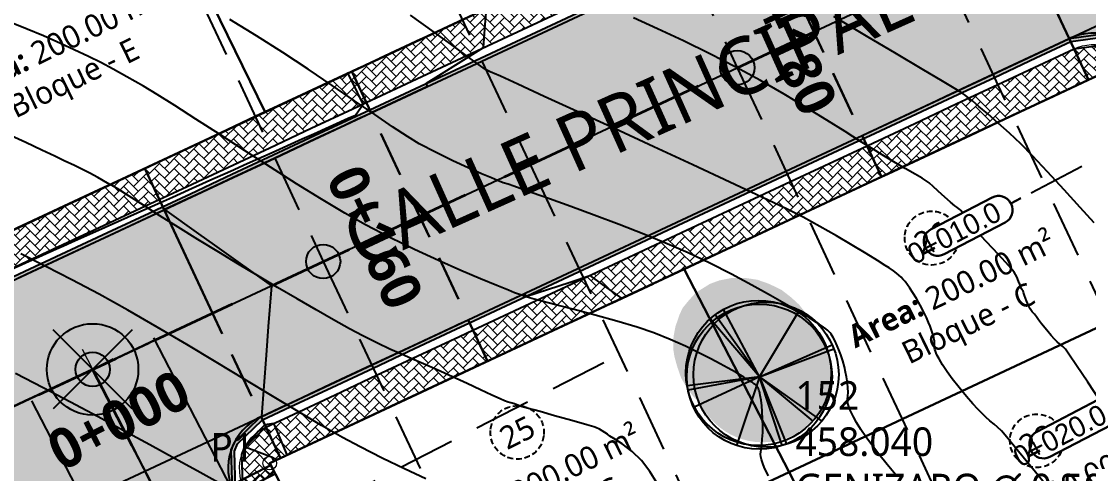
# Model space of a CAD drawing. Header units: millimetres. Extents: x 86 to 591881, y 99 to 1307229.
# Drawn here: x 590718.69 to 590765.37, y 1307112.78 to 1307132.58 of the extents above; entities that cross this region are included whole.
import ezdxf
from ezdxf.enums import TextEntityAlignment as Align

# ---------------------------------------------------------------- set-up
doc = ezdxf.new("R2010")
doc.units = ezdxf.units.MM
for name, pattern in [('CENTER2', [1.125, 0.75, -0.125, 0.125, -0.125]), ('DASHDOT', [1, 0.5, -0.25, 0, -0.25]), ('DASHED', [0.75, 0.5, -0.25]), ('DASHED2', [0.375, 0.25, -0.125]), ('HIDDEN', [0.375, 0.25, -0.125])]:
    doc.linetypes.add(name, pattern=pattern)
for name, color, linetype in [('0_BLOQUES CARRETERA', 7, 'Continuous'), ('_PUNTOS TOPOGRAFICOS', 1, 'Continuous'), ('Areas', 9, 'Continuous'), ('Berberis verde', 74, 'Continuous'), ('C-PROP-LINE', 230, 'Continuous'), ('C-PROP-TEXT', 92, 'Continuous'), ('C-ROAD', 7, 'Continuous'), ('C-ROAD-CORR-BNDY', 1, 'CENTER2'), ('C-ROAD-CORR-PATT', 150, 'Continuous'), ('C-ROAD-INTS', 5, 'Continuous'), ('C-ROAD-MARK', 212, 'Continuous'), ('C-ROAD-SAMP', 150, 'HIDDEN'), ('C-ROAD-SAMP-TEXT', 11, 'Continuous'), ('C-ROAD-STAN-MAJR', 11, 'Continuous'), ('C-TINN-BNDY', 110, 'Continuous'), ('C-TOPO-FEAT', 94, 'Continuous'), ('C-TOPO-MAJR', 9, 'Continuous'), ('C-TOPO-MINR', 8, 'Continuous'), ('C-TOPO-MINR-N', 11, 'Continuous')]:
    doc.layers.add(name, color=color, linetype=linetype)
for name, color, linetype, lineweight in [('_BLOQUES', 9, 'Continuous', 20), ('_BORDILLOS Y CUNETAS', 252, 'Continuous', 20), ('_TEXTO', 3, 'Continuous', 25), ('A-GENM', 252, 'Continuous', 9), ('COTAS', 40, 'Continuous', 5), ('CUADROS', 9, 'Continuous', 20)]:
    doc.layers.add(name, color=color, linetype=linetype, lineweight=lineweight)
doc.layers.add('Area', color=52, linetype='Continuous', plot=False)
doc.styles.add('ST - ETIQUETAS', font='', dxfattribs={"height": 2.5})
doc.styles.get("Standard").update_dxf_attribs({"font": 'simplex.shx'})
doc.styles.get('ST - ETIQUETAS').set_extended_font_data('Roboto Thin')

# ---------------------------------------------------------------- blocks, each defined once
blk = doc.blocks.new('Arbol 1')
at = {"layer": 'Areas'}
h = blk.add_hatch(color=69, dxfattribs=at)
h.set_gradient(color1=(68, 80, 48), color2=(130, 156, 68), tint=1, name='SPHERICAL')
edge = h.paths.add_edge_path()
edge.add_arc((11536.5, 2842.1), 100, 0, 360)
h = blk.add_hatch(color=253, dxfattribs=at)
h.set_gradient(color1=(177, 171, 160), color2=(222, 220, 217), rotation=165, centered=1, tint=1, name='CYLINDER')
h.paths.add_polyline_path([(11462.3, 2774.2), (11480.4, 2758.8), (11495.8, 2750.2), (11510.3, 2745.2), (11525.3, 2742.1), (11543.4, 2742.1), (11558, 2744.3), (11574.3, 2748.9), (11587.4, 2756.1), (11601.5, 2766.1), (11611.9, 2776), (11620.1, 2787.4), (11629.6, 2804.1), (11635.5, 2825.4), (11636.4, 2845.4), (11633.7, 2867.3), (11626.9, 2885.4), (11637.8, 2874.5), (11647.3, 2861.4), (11654.5, 2848.7), (11660, 2832.8), (11664.1, 2817.9), (11665.9, 2806.6), (11665.4, 2789.3), (11662.7, 2774.8), (11656.8, 2757.6), (11652.3, 2747.7), (11644.1, 2737.7), (11633.2, 2725.5), (11621.4, 2718.2), (11612.8, 2712.8), (11599.2, 2707.8), (11581.1, 2704.2), (11561.6, 2704.2), (11543.9, 2706.9), (11527.1, 2712.8), (11509.4, 2721.4), (11495.4, 2732.2), (11483.6, 2743.1), (11473.2, 2756.3), (11463.2, 2773)])
blk = doc.blocks.new('Arbol 21')
for p, q in [((0, 0), (-0.634, 1.359)), ((0, 0), (-0.276, 1.476)), ((0, 0), (-0.187, 1.495)), ((0, 0), (1.199, 1.014)), ((0, 0), (1.281, 0.914)), ((0, 0), (1.392, 0.742)), ((0, 0), (-1.423, 0.474)), ((-1.419, -0.472), (0, 0)), ((0, 0), (-1.397, -0.56)), ((0, 0), (-0.918, -1.103)), ((0, 0), (-0.918, -1.29)), ((0, 0), (1.375, -0.828)), ((0, 0), (0.659, -1.506)), ((0, 0), (0.578, -1.54))]:
    blk.add_line(p, q)
for centre in [(0, 0), (0.043, -0.138), (0.078, 0.018)]:
    blk.add_circle(centre, 1.5)
blk = doc.blocks.new('a1')
at = {"layer": 'Area', "xscale": 0.01089513700384753, "yscale": 0.01089513700384753, "zscale": 0.005447568501798505}
blk.add_blockref('Arbol 1', (-170.698, -9.368), dxfattribs=at)
at = {"layer": 'Berberis verde', "xscale": 0.7626595902693271, "yscale": 0.7626595902693271, "zscale": 0.005447568501798505, "rotation": 270}
blk.add_blockref('Arbol 21', (-44.955, 21.652), dxfattribs=at)
blk = doc.blocks.new('A$Ca183de04')
at = {"layer": 'A-GENM', "xscale": 0.9254573807813, "yscale": 0.9254573807813, "zscale": 0.9254573807813, "rotation": 180}
blk.add_blockref('a1', (-40.347, 21.097), dxfattribs=at)
blk = doc.blocks.new('*U181', base_point=(590747.204, 1307113.845, 458.04))
at = {"layer": '_PUNTOS TOPOGRAFICOS', "color": 0, "linetype": 'ByBlock', "lineweight": -2, "xscale": 2.999449914575026, "yscale": 2.999449914575026, "zscale": 2.999449914575026}
blk.add_blockref('A$Ca183de04', (590747.204, 1307113.845, 458.04), dxfattribs=at)
at = {"layer": '_PUNTOS TOPOGRAFICOS', "color": 1, "linetype": 'ByBlock', "insert": (590752.55, 1307115.559, 458.04), "char_height": 1.25, "attachment_point": 7, "style": 'ST - ETIQUETAS'}
blk.add_mtext('152', dxfattribs=at)
at = {"layer": '_PUNTOS TOPOGRAFICOS', "color": 3, "linetype": 'ByBlock', "insert": (590752.55, 1307114.166, 458.04), "char_height": 1.25, "attachment_point": 4, "style": 'ST - ETIQUETAS'}
blk.add_mtext('458.040', dxfattribs=at)
at = {"layer": '_PUNTOS TOPOGRAFICOS', "color": 251, "linetype": 'ByBlock', "insert": (590752.55, 1307112.774, 458.04), "char_height": 1.25, "attachment_point": 1, "style": 'ST - ETIQUETAS'}
blk.add_mtext('{\\fRoboto Black|b0|i0|c0|p2;GENIZARO ∅ 0.50}', dxfattribs=at)
blk = doc.blocks.new('MARCA ESTACION')
h = blk.add_hatch(color=7)
h.dxf.hatch_style = 1
h.paths.add_polyline_path([(-3, 0), (0, 0), (0, 3, 0.414214)])
h.paths.add_polyline_path([(3, 0), (0, 0), (0, -3, 0.414214)])
at = {"true_color": 0xffffff}
h = blk.add_hatch(color=7, dxfattribs=at)
h.dxf.hatch_style = 1
h.paths.add_polyline_path([(0, 3), (0, 0), (3, 0, 0.414214)])
h.paths.add_polyline_path([(0, 0), (-3, 0, 0.414214), (0, -3)])
at = {"color": 7, "lineweight": 20}
for points in [[(0, 4), (0, -4)], [(-4, 0), (4, 0)]]:
    blk.add_lwpolyline(points, dxfattribs=at)
at = {"color": 7}
blk.add_circle((0, 0), 3, dxfattribs=at)
blk = doc.blocks.new('POINT INTERS')
at = {"layer": '0_BLOQUES CARRETERA', "linetype": 'DASHDOT', "lineweight": 5}
h = blk.add_hatch(color=244, dxfattribs=at)
h.dxf.hatch_style = 1
h.set_gradient(color1=(153, 27, 30), color2=(248, 153, 30), name='INVSPHERICAL')
h.paths.add_polyline_path([(0.6, 0, 1), (-0.6, 0, 1)])
blk.add_circle((0, 0), 0.574, dxfattribs=at)
blk = doc.blocks.new('Marker Pnt')
at = {"flags": 128}
for points in [[(0.862, -0.862), (-0.862, 0.862)], [(0.862, 0.862), (-0.862, -0.862)]]:
    blk.add_lwpolyline(points, dxfattribs=at)
blk.add_circle((0, 0), 1)

msp = doc.modelspace()

# ---------------------------------------------------------------- hatches: boundary and pattern name
at = {"layer": 'C-ROAD-CORR-PATT', "linetype": 'Continuous', "lineweight": 5, "true_color": 0x898989}
for points in [[(590751.229, 1307136.639), (590751.51, 1307136.771), (590753.321, 1307137.619), (590755.133, 1307138.467), (590756.944, 1307139.315), (590758.755, 1307140.164), (590760.285, 1307140.88), (590762.405, 1307136.352), (590760.876, 1307135.636), (590759.064, 1307134.787), (590757.253, 1307133.939), (590755.442, 1307133.091), (590753.631, 1307132.243), (590753.349, 1307132.111), (590751.229, 1307136.639)], [(590762.405, 1307136.352), (590767.09, 1307138.546), (590767.102, 1307138.551), (590767.11, 1307138.535), (590768.027, 1307136.776), (590768.196, 1307136.452), (590770.278, 1307132.457), (590770.281, 1307132.451), (590770.284, 1307132.445), (590770.463, 1307132.102), (590767.803, 1307130.715), (590767.716, 1307130.868), (590767.715, 1307130.871), (590767.713, 1307130.873), (590766.472, 1307131.898), (590766.387, 1307131.928), (590766.005, 1307132.025), (590766.002, 1307132.025), (590765.999, 1307132.026), (590764.526, 1307131.824), (590762.405, 1307136.352)], [(590733.994, 1307128.568), (590747.888, 1307135.074), (590751.229, 1307136.639), (590753.349, 1307132.111), (590750.008, 1307130.546), (590736.115, 1307124.04), (590733.994, 1307128.568)], [(590724.938, 1307124.327), (590726.153, 1307124.896), (590727.964, 1307125.744), (590729.775, 1307126.592), (590731.587, 1307127.441), (590733.398, 1307128.289), (590733.994, 1307128.568), (590736.115, 1307124.04), (590735.518, 1307123.761), (590733.707, 1307122.913), (590731.896, 1307122.064), (590730.085, 1307121.216), (590728.273, 1307120.368), (590727.058, 1307119.799), (590724.938, 1307124.327)], [(590714.969, 1307119.658), (590715.286, 1307119.807), (590717.097, 1307120.655), (590718.908, 1307121.503), (590720.719, 1307122.351), (590722.531, 1307123.2), (590724.342, 1307124.048), (590724.938, 1307124.327), (590727.058, 1307119.799), (590726.462, 1307119.52), (590724.651, 1307118.672), (590722.84, 1307117.823), (590721.029, 1307116.975), (590719.217, 1307116.127), (590717.406, 1307115.279), (590717.089, 1307115.13), (590714.969, 1307119.658)], [(590725.352, 1307110.483), (590725.135, 1307110.904), (590725.132, 1307110.91), (590725.129, 1307110.916), (590722.754, 1307115.515), (590722.736, 1307115.551), (590722.729, 1307115.563), (590722.723, 1307115.575), (590721.82, 1307117.324), (590721.811, 1307117.342), (590721.824, 1307117.348), (590726.994, 1307119.769), (590727.058, 1307119.799), (590729.179, 1307115.271), (590729.158, 1307115.261), (590728.017, 1307114.153), (590728.016, 1307114.15), (590728.015, 1307114.148), (590727.873, 1307113.815), (590727.872, 1307113.812), (590727.872, 1307113.81), (590727.869, 1307113.801), (590727.925, 1307112.06), (590727.926, 1307112.057), (590727.928, 1307112.055), (590728.018, 1307111.86), (590725.352, 1307110.483)], [(590717.089, 1307115.13), (590717.097, 1307115.134), (590721.799, 1307117.336), (590721.811, 1307117.342), (590721.819, 1307117.325), (590722.729, 1307115.563), (590722.889, 1307115.254), (590725.088, 1307110.995), (590725.091, 1307110.989), (590725.094, 1307110.983), (590725.157, 1307110.862), (590725.235, 1307110.711), (590725.352, 1307110.483), (590722.686, 1307109.107), (590722.569, 1307109.334), (590722.491, 1307109.485), (590722.462, 1307109.54), (590722.461, 1307109.543), (590722.459, 1307109.545), (590721.155, 1307110.676), (590721.076, 1307110.705), (590720.695, 1307110.802), (590720.692, 1307110.802), (590720.689, 1307110.803), (590719.212, 1307110.604), (590719.21, 1307110.602), (590717.089, 1307115.13)]]:
    msp.add_hatch(color=252, dxfattribs=at).paths.add_polyline_path(points, flags=0)
at = {"layer": 'C-ROAD-CORR-PATT', "linetype": 'Continuous', "lineweight": 5}
h = msp.add_hatch(dxfattribs=at)
h.set_pattern_fill('AR-HBONE', color=30, scale=0.003, style=0)
h.set_pattern_definition([(45, (590733.1458, 1307130.37923), (0, 0.4310523), [0.9144, -0.3048]), (135, (590733.36133, 1307130.59475), (4e-17, 0.4310523), [0.9144, -0.3048])])
h.paths.add_polyline_path([(590733.146, 1307130.379), (590747.04, 1307136.886), (590750.381, 1307138.45), (590751.017, 1307137.092), (590747.676, 1307135.527), (590733.782, 1307129.021), (590733.146, 1307130.379)], flags=0)
for color, points in [(3, [(590733.93, 1307128.704), (590747.824, 1307135.21), (590751.165, 1307136.775), (590751.229, 1307136.639), (590747.888, 1307135.074), (590733.994, 1307128.568), (590733.93, 1307128.704)]), (251, [(590753.349, 1307132.111), (590753.631, 1307132.243), (590755.442, 1307133.091), (590757.253, 1307133.939), (590759.064, 1307134.787), (590760.876, 1307135.636), (590762.405, 1307136.352), (590764.526, 1307131.824), (590762.996, 1307131.108), (590761.185, 1307130.259), (590759.374, 1307129.411), (590757.562, 1307128.563), (590755.751, 1307127.715), (590755.47, 1307127.583), (590753.349, 1307132.111)]), (251, [(590736.115, 1307124.04), (590750.008, 1307130.546), (590753.349, 1307132.111), (590755.47, 1307127.583), (590752.129, 1307126.018), (590738.235, 1307119.512), (590736.115, 1307124.04)]), (3, [(590755.47, 1307127.583), (590755.751, 1307127.715), (590757.562, 1307128.563), (590759.374, 1307129.411), (590761.185, 1307130.259), (590762.996, 1307131.108), (590764.526, 1307131.824), (590764.589, 1307131.688), (590763.06, 1307130.972), (590761.249, 1307130.123), (590759.437, 1307129.275), (590757.626, 1307128.427), (590755.815, 1307127.579), (590755.533, 1307127.447), (590755.47, 1307127.583)]), (3, [(590764.526, 1307131.824), (590765.999, 1307132.026), (590766.002, 1307132.025), (590766.005, 1307132.025), (590766.387, 1307131.928), (590766.472, 1307131.898), (590767.713, 1307130.873), (590767.715, 1307130.871), (590767.716, 1307130.868), (590767.803, 1307130.715), (590767.67, 1307130.646), (590767.589, 1307130.79), (590767.587, 1307130.792), (590767.586, 1307130.794), (590766.418, 1307131.758), (590766.339, 1307131.786), (590765.98, 1307131.877), (590765.977, 1307131.877), (590765.974, 1307131.878), (590764.589, 1307131.688), (590764.526, 1307131.824)]), (3, [(590724.874, 1307124.463), (590726.089, 1307125.032), (590727.901, 1307125.88), (590729.712, 1307126.728), (590731.523, 1307127.576), (590733.334, 1307128.425), (590733.93, 1307128.704), (590733.994, 1307128.568), (590733.398, 1307128.289), (590731.587, 1307127.441), (590729.775, 1307126.592), (590727.964, 1307125.744), (590726.153, 1307124.896), (590724.938, 1307124.327), (590724.874, 1307124.463)]), (3, [(590738.235, 1307119.512), (590752.129, 1307126.018), (590755.47, 1307127.583), (590755.533, 1307127.447), (590752.192, 1307125.882), (590738.299, 1307119.376), (590738.235, 1307119.512)]), (3, [(590714.905, 1307119.794), (590715.222, 1307119.943), (590717.033, 1307120.791), (590718.844, 1307121.639), (590720.656, 1307122.487), (590722.467, 1307123.335), (590724.278, 1307124.184), (590724.874, 1307124.463), (590724.938, 1307124.327), (590724.342, 1307124.048), (590722.531, 1307123.2), (590720.719, 1307122.351), (590718.908, 1307121.503), (590717.097, 1307120.655), (590715.286, 1307119.807), (590714.969, 1307119.658), (590714.905, 1307119.794)]), (251, [(590727.058, 1307119.799), (590728.273, 1307120.368), (590730.085, 1307121.216), (590731.896, 1307122.064), (590733.707, 1307122.913), (590735.518, 1307123.761), (590736.115, 1307124.04), (590738.235, 1307119.512), (590737.639, 1307119.233), (590735.828, 1307118.384), (590734.016, 1307117.536), (590732.205, 1307116.688), (590730.394, 1307115.84), (590729.179, 1307115.271), (590727.058, 1307119.799)]), (3, [(590729.179, 1307115.271), (590730.394, 1307115.84), (590732.205, 1307116.688), (590734.016, 1307117.536), (590735.828, 1307118.384), (590737.639, 1307119.233), (590738.235, 1307119.512), (590738.299, 1307119.376), (590737.703, 1307119.097), (590735.891, 1307118.249), (590734.08, 1307117.4), (590732.269, 1307116.552), (590730.458, 1307115.704), (590729.242, 1307115.135), (590729.179, 1307115.271)]), (3, [(590728.018, 1307111.86), (590727.928, 1307112.055), (590727.926, 1307112.057), (590727.925, 1307112.06), (590727.869, 1307113.801), (590727.872, 1307113.81), (590727.872, 1307113.812), (590727.873, 1307113.815), (590728.015, 1307114.148), (590728.016, 1307114.15), (590728.017, 1307114.153), (590729.158, 1307115.261), (590729.179, 1307115.271), (590729.242, 1307115.135), (590729.222, 1307115.125), (590728.151, 1307114.084), (590728.149, 1307114.082), (590728.148, 1307114.079), (590728.015, 1307113.767), (590728.014, 1307113.764), (590728.014, 1307113.761), (590728.011, 1307113.754), (590728.064, 1307112.117), (590728.065, 1307112.114), (590728.066, 1307112.112), (590728.151, 1307111.929), (590728.018, 1307111.86)])]:
    msp.add_hatch(color=color, dxfattribs=at).paths.add_polyline_path(points, flags=0)
h = msp.add_hatch(dxfattribs=at)
h.set_pattern_fill('AR-HBONE', color=30, scale=0.003, style=0)
h.set_pattern_definition([(45, (590755.68177, 1307127.1301), (0, 0.431052), [0.9144, -0.3048]), (135, (590755.8973, 1307127.34562), (4e-17, 0.431052), [0.9144, -0.3048])])
h.paths.add_polyline_path([(590755.682, 1307127.13), (590755.963, 1307127.262), (590757.774, 1307128.11), (590759.586, 1307128.958), (590761.397, 1307129.807), (590763.208, 1307130.655), (590764.738, 1307131.371), (590765.374, 1307130.013), (590763.844, 1307129.296), (590762.033, 1307128.448), (590760.222, 1307127.6), (590758.411, 1307126.752), (590756.599, 1307125.904), (590756.318, 1307125.772), (590755.682, 1307127.13)], flags=0)
h = msp.add_hatch(dxfattribs=at)
h.set_pattern_fill('AR-HBONE', color=30, scale=0.003, style=0)
h.set_pattern_definition([(45, (590764.73792, 1307131.3711), (0, 0.431052), [0.9144, -0.3048]), (135, (590764.95344, 1307131.58664), (4e-17, 0.431052), [0.9144, -0.3048])])
h.paths.add_polyline_path([(590764.738, 1307131.371), (590765.916, 1307131.532), (590765.919, 1307131.532), (590765.921, 1307131.532), (590766.227, 1307131.454), (590766.294, 1307131.43), (590767.288, 1307130.611), (590767.289, 1307130.609), (590767.29, 1307130.607), (590767.36, 1307130.484), (590766.03, 1307129.791), (590766.013, 1307129.822), (590766.013, 1307129.823), (590766.013, 1307129.823), (590765.823, 1307130.186), (590765.808, 1307130.216), (590765.688, 1307130.16), (590765.687, 1307130.159), (590765.686, 1307130.159), (590765.374, 1307130.013), (590764.738, 1307131.371)], flags=0)
h = msp.add_hatch(dxfattribs=at)
h.set_pattern_fill('AR-HBONE', color=30, scale=0.003, style=0)
h.set_pattern_definition([(45, (590724.08965, 1307126.1382), (0, 0.431052), [0.9144, -0.3048]), (135, (590724.30518, 1307126.35374), (4e-17, 0.431052), [0.9144, -0.3048])])
h.paths.add_polyline_path([(590724.09, 1307126.138), (590725.305, 1307126.707), (590727.116, 1307127.555), (590728.927, 1307128.404), (590730.738, 1307129.252), (590732.55, 1307130.1), (590733.146, 1307130.379), (590733.782, 1307129.021), (590733.186, 1307128.742), (590731.375, 1307127.893), (590729.563, 1307127.045), (590727.752, 1307126.197), (590725.941, 1307125.349), (590724.726, 1307124.78), (590724.09, 1307126.138)], flags=0)
h = msp.add_hatch(dxfattribs=at)
h.set_pattern_fill('AR-HBONE', color=30, scale=0.003, style=0)
h.set_pattern_definition([(45, (590738.44707, 1307119.05905), (0, 0.4310523), [0.9144, -0.3048]), (135, (590738.6626, 1307119.27457), (4e-17, 0.4310523), [0.9144, -0.3048])])
h.paths.add_polyline_path([(590738.447, 1307119.059), (590752.341, 1307125.566), (590755.682, 1307127.13), (590756.318, 1307125.772), (590752.977, 1307124.207), (590739.083, 1307117.701), (590738.447, 1307119.059)], flags=0)
h = msp.add_hatch(dxfattribs=at)
h.set_pattern_fill('AR-HBONE', color=30, scale=0.003, style=0)
h.set_pattern_definition([(45, (590714.12044, 1307121.4696), (0, 0.431052), [0.9144, -0.3048]), (135, (590714.33597, 1307121.68513), (4e-17, 0.431052), [0.9144, -0.3048])])
h.paths.add_polyline_path([(590714.12, 1307121.47), (590714.437, 1307121.618), (590716.249, 1307122.466), (590718.06, 1307123.314), (590719.871, 1307124.163), (590721.682, 1307125.011), (590723.494, 1307125.859), (590724.09, 1307126.138), (590724.726, 1307124.78), (590724.13, 1307124.501), (590722.318, 1307123.652), (590720.507, 1307122.804), (590718.696, 1307121.956), (590716.885, 1307121.108), (590715.074, 1307120.26), (590714.757, 1307120.111), (590714.12, 1307121.47)], flags=0)
h = msp.add_hatch(dxfattribs=at)
h.set_pattern_fill('AR-HBONE', color=30, scale=0.003, style=0)
h.set_pattern_definition([(45, (590729.39092, 1307114.81803), (0, 0.431052), [0.9144, -0.3048]), (135, (590729.60645, 1307115.03356), (4e-17, 0.431052), [0.9144, -0.3048])])
h.paths.add_polyline_path([(590729.391, 1307114.818), (590730.606, 1307115.387), (590732.417, 1307116.235), (590734.229, 1307117.083), (590736.04, 1307117.932), (590737.851, 1307118.78), (590738.447, 1307119.059), (590739.083, 1307117.701), (590738.487, 1307117.421), (590736.676, 1307116.573), (590734.865, 1307115.725), (590733.053, 1307114.877), (590731.242, 1307114.029), (590730.027, 1307113.46), (590729.391, 1307114.818)], flags=0)
h = msp.add_hatch(dxfattribs=at)
h.set_pattern_fill('AR-HBONE', color=30, scale=0.003, style=0)
h.set_pattern_definition([(45, (590728.46203, 1307112.08923), (0, 0.431052), [0.9144, -0.3048]), (135, (590728.67755, 1307112.30476), (4e-17, 0.431052), [0.9144, -0.3048])])
h.paths.add_polyline_path([(590728.462, 1307112.089), (590728.39, 1307112.245), (590728.389, 1307112.247), (590728.388, 1307112.25), (590728.343, 1307113.642), (590728.345, 1307113.649), (590728.346, 1307113.651), (590728.347, 1307113.654), (590728.459, 1307113.919), (590728.461, 1307113.922), (590728.462, 1307113.924), (590729.374, 1307114.81), (590729.391, 1307114.818), (590730.027, 1307113.46), (590730.023, 1307113.458), (590729.678, 1307113.296), (590729.677, 1307113.296), (590729.676, 1307113.295), (590729.556, 1307113.24), (590729.556, 1307113.239), (590729.555, 1307113.239), (590729.552, 1307113.237), (590729.775, 1307112.817), (590729.775, 1307112.816), (590729.775, 1307112.816), (590729.795, 1307112.777), (590728.462, 1307112.089)], flags=0)
h = msp.add_hatch(dxfattribs=at)
h.set_pattern_fill('AR-HBONE', color=30, scale=0.003, style=0)
h.set_pattern_definition([(45, (590729.59967, 1307113.15542), (0, 0.43105), [0.9144, -0.3048]), (135, (590729.8152, 1307113.37095), (4e-17, 0.43105), [0.9144, -0.3048])])
h.paths.add_polyline_path([(590729.6, 1307113.155), (590729.795, 1307112.777), (590728.462, 1307112.089), (590728.267, 1307112.467), (590729.6, 1307113.155)], flags=0)

# ---------------------------------------------------------------- linework, layer by layer
at = {"layer": '_BLOQUES', "flags": 128}
for points in [[(590772.39, 1307174.888), (590787.624, 1307155.892), (590705.188, 1307117.286), (590690.726, 1307144.59)], [(590729.556, 1307113.239), (590765.808, 1307130.216), (590792.869, 1307078.297), (590782.862, 1307071.827), (590771.491, 1307065.034), (590758.655, 1307056.883), (590729.556, 1307113.239)]]:
    msp.add_lwpolyline(points, dxfattribs=at)
at = {"layer": '_BORDILLOS Y CUNETAS'}
msp.add_line((590787.897, 1307153.811), (590706.332, 1307115.614), dxfattribs=at)
msp.add_lwpolyline([(590788.397, 1307157.326), (590773.786, 1307175.545, 0.323125), (590771.53, 1307176.169), (590690.74, 1307146.195, 0.453609), (590689.669, 1307143.382), (590696.102, 1307131.26), (590703.495, 1307116.959, 0.402795), (590706.12, 1307116.066), (590787.685, 1307154.264, 0.485756)], format="xyb", close=True, dxfattribs=at)
for points in [[(590756.959, 1307055.807), (590728.018, 1307111.86, -0.425582), (590729.179, 1307115.271), (590764.526, 1307131.824, -0.401819), (590767.803, 1307130.715), (590794.555, 1307079.388)], [(590757.383, 1307056.076), (590728.462, 1307112.089, -0.425582), (590729.391, 1307114.818), (590764.738, 1307131.371, -0.401819), (590767.36, 1307130.484), (590794.134, 1307079.115)]]:
    msp.add_lwpolyline(points, format="xyb", dxfattribs=at)
at = {"layer": 'C-PROP-LINE', "color": 4, "linetype": 'Continuous', "lineweight": 25}
for points in [[(590690.726, 1307144.59, 0), (590772.39, 1307174.888, 0), (590787.624, 1307155.892, 0), (590705.188, 1307117.286, 0), (590690.726, 1307144.59, 0)], [(590736.43, 1307146.957, 0), (590723.1, 1307141.415, 0), (590729.356, 1307128.604, 0), (590742.293, 1307134.663, 0), (590736.43, 1307146.957, 0)], [(590723.1, 1307141.415, 0), (590710.291, 1307136.09, 0), (590717.013, 1307122.824, 0), (590729.356, 1307128.604, 0), (590723.1, 1307141.415, 0)], [(590729.556, 1307113.239, 0), (590765.808, 1307130.216, 0), (590792.869, 1307078.297, 0), (590782.862, 1307071.827, 0), (590771.491, 1307065.034, 0), (590758.655, 1307056.883, 0), (590729.556, 1307113.239, 0)], [(590770.422, 1307121.364, 0), (590765.808, 1307130.216, 0), (590747.682, 1307121.728, 0), (590752.269, 1307112.842, 0), (590770.422, 1307121.364, 0)], [(590747.682, 1307121.728, 0), (590729.556, 1307113.239, 0), (590734.144, 1307104.354, 0), (590752.269, 1307112.842, 0), (590747.682, 1307121.728, 0)], [(590775.017, 1307112.547, 0), (590770.422, 1307121.364, 0), (590752.269, 1307112.842, 0), (590756.857, 1307103.955, 0), (590775.017, 1307112.547, 0)], [(590752.269, 1307112.842, 0), (590734.144, 1307104.354, 0), (590738.732, 1307095.468, 0), (590756.857, 1307103.955, 0), (590752.269, 1307112.842, 0)]]:
    msp.add_polyline3d(points, dxfattribs=at)
at = {"layer": 'C-PROP-TEXT', "color": 12, "linetype": 'DASHED2', "lineweight": 25, "extrusion": (0, 0, -1)}
for centre, radius, start, end in [((-590758.508, 1307123.087), 1.18, 6.5668, 186.5668), ((-590758.508, 1307123.087), 1.18, 186.5668, 6.5668), ((-590740.382, 1307114.584), 1.171, 6.933, 186.933), ((-590763.103, 1307114.217), 1.171, 6.9092, 186.9092), ((-590740.382, 1307114.584), 1.171, 186.933, 6.933), ((-590763.103, 1307114.217), 1.171, 186.9092, 6.9092)]:
    msp.add_arc(centre, radius, start, end, dxfattribs=at)
at = {"layer": 'C-ROAD', "color": 2, "linetype": 'HIDDEN', "lineweight": 35, "ltscale": 15, "flags": 128}
for points in [[(590586.998, 1307054.208), (590821.743, 1307164.14)], [(590721.811, 1307117.342), (590754.423, 1307054.181)]]:
    msp.add_lwpolyline(points, dxfattribs=at)
at = {"layer": 'C-ROAD', "color": 7, "linetype": 'Continuous', "lineweight": -3, "flags": 128}
for points in [[(590755.442, 1307127.57), (590783.581, 1307140.747)], [(590755.47, 1307127.583), (590764.526, 1307131.824)], [(590705.884, 1307115.404), (590734.022, 1307128.581)], [(590710.125, 1307106.348), (590738.263, 1307119.525)], [(590729.179, 1307115.271), (590738.235, 1307119.512)], [(590724.477, 1307118.718), (590732.614, 1307102.959)], [(590724.477, 1307118.718), (590732.614, 1307102.959)], [(590719.145, 1307115.965), (590727.282, 1307100.206)], [(590719.145, 1307115.965), (590727.282, 1307100.206)]]:
    msp.add_lwpolyline(points, dxfattribs=at)
for points in [[(590767.803, 1307130.715, 0.401819), (590764.526, 1307131.824)], [(590729.179, 1307115.271, 0.425581), (590728.018, 1307111.86)]]:
    msp.add_lwpolyline(points, format="xyb", dxfattribs=at)
at = {"layer": 'C-ROAD-CORR-BNDY', "color": 166, "linetype": 'DASHED', "lineweight": 30, "ltscale": 4}
for points in [[(590756.318, 1307125.772), (590756.599, 1307125.904), (590758.411, 1307126.752), (590760.222, 1307127.6), (590762.033, 1307128.448), (590763.844, 1307129.296), (590765.374, 1307130.013), (590759.437, 1307142.691), (590757.907, 1307141.975), (590756.096, 1307141.127), (590754.284, 1307140.279), (590752.473, 1307139.43), (590750.662, 1307138.582), (590750.381, 1307138.45)], [(590739.083, 1307117.701), (590752.977, 1307124.207), (590756.318, 1307125.772), (590750.381, 1307138.45), (590747.04, 1307136.886), (590733.146, 1307130.379)], [(590765.374, 1307130.013), (590765.686, 1307130.159), (590765.687, 1307130.159), (590765.688, 1307130.16), (590765.808, 1307130.216), (590765.823, 1307130.186), (590766.013, 1307129.823), (590766.013, 1307129.823), (590766.013, 1307129.822), (590766.03, 1307129.791), (590770.463, 1307132.102), (590770.284, 1307132.445), (590770.281, 1307132.451), (590770.278, 1307132.457), (590768.196, 1307136.452), (590768.027, 1307136.776), (590767.11, 1307138.535), (590767.102, 1307138.551), (590767.09, 1307138.546), (590762.405, 1307136.352)], [(590730.027, 1307113.46), (590731.242, 1307114.029), (590733.053, 1307114.877), (590734.865, 1307115.725), (590736.676, 1307116.573), (590738.487, 1307117.421), (590739.083, 1307117.701), (590733.146, 1307130.379), (590732.55, 1307130.1), (590730.738, 1307129.252), (590728.927, 1307128.404), (590727.116, 1307127.555), (590725.305, 1307126.707), (590724.09, 1307126.138)], [(590717.089, 1307115.13), (590717.406, 1307115.279), (590719.217, 1307116.127), (590721.029, 1307116.975), (590722.84, 1307117.823), (590724.651, 1307118.672), (590726.462, 1307119.52), (590727.058, 1307119.799), (590724.09, 1307126.138), (590723.494, 1307125.859), (590721.682, 1307125.011), (590719.871, 1307124.163), (590718.06, 1307123.314), (590716.249, 1307122.466), (590714.437, 1307121.618), (590714.12, 1307121.47)], [(590725.157, 1307110.862), (590725.352, 1307110.483), (590729.795, 1307112.777), (590729.6, 1307113.155)]]:
    msp.add_lwpolyline(points, close=True, dxfattribs=at)
for points in [[(590725.352, 1307110.483), (590729.795, 1307112.777), (590729.775, 1307112.816), (590729.775, 1307112.816), (590729.775, 1307112.817), (590729.552, 1307113.237), (590729.555, 1307113.239), (590729.556, 1307113.239), (590729.556, 1307113.24), (590729.676, 1307113.295), (590729.677, 1307113.296), (590729.678, 1307113.296), (590730.023, 1307113.458), (590730.027, 1307113.46), (590727.058, 1307119.799), (590726.994, 1307119.769), (590721.824, 1307117.348), (590721.811, 1307117.342), (590721.82, 1307117.324), (590722.723, 1307115.575), (590722.729, 1307115.563), (590722.736, 1307115.551), (590722.754, 1307115.515), (590725.129, 1307110.916)], [(590725.088, 1307110.995), (590722.889, 1307115.254), (590722.729, 1307115.563), (590721.819, 1307117.325), (590721.811, 1307117.342), (590721.799, 1307117.336), (590717.097, 1307115.134)]]:
    msp.add_lwpolyline(points, dxfattribs=at)
at = {"layer": 'C-ROAD-SAMP', "color": 1, "linetype": 'DASHED2', "lineweight": 25, "ltscale": 10}
for points in [[(590750.582, 1307152.9), (590759.064, 1307134.787), (590767.546, 1307116.675)], [(590741.526, 1307148.659), (590750.008, 1307130.546), (590758.49, 1307112.434)], [(590732.47, 1307144.418), (590740.952, 1307126.305), (590749.434, 1307108.193)], [(590723.414, 1307140.177), (590731.896, 1307122.064), (590740.378, 1307103.952)], [(590780.592, 1307134.306), (590771.724, 1307129.684), (590762.856, 1307125.062)], [(590744.17, 1307117.632), (590726.399, 1307108.456), (590708.628, 1307099.28)]]:
    msp.add_lwpolyline(points, dxfattribs=at)
at = {"layer": 'C-TINN-BNDY', "color": 110, "linetype": 'Continuous', "lineweight": -3}
for points in [[(590718.06, 1307123.314, 458.167), (590719.871, 1307124.163, 458.096), (590721.682, 1307125.011, 458.025), (590723.494, 1307125.859, 457.954), (590724.09, 1307126.138, 457.931), (590725.305, 1307126.707, 457.883), (590727.116, 1307127.555, 457.812), (590728.927, 1307128.404, 457.741), (590730.738, 1307129.252, 457.671), (590732.55, 1307130.1, 457.6), (590733.146, 1307130.379, 458.43), (590747.04, 1307136.886, 457.886)], [(590765.374, 1307130.013, 456.489), (590763.844, 1307129.296, 457.289), (590763.844, 1307129.296, 457.289), (590762.033, 1307128.448, 457.348), (590760.222, 1307127.6, 457.411), (590758.411, 1307126.752, 457.476), (590756.599, 1307125.904, 457.545), (590756.318, 1307125.772, 457.555), (590752.977, 1307124.207, 457.686), (590752.974, 1307124.206, 457.686), (590739.083, 1307117.701, 458.23), (590738.487, 1307117.421, 458.253), (590736.676, 1307116.573, 458.324), (590734.865, 1307115.725, 458.395), (590733.053, 1307114.877, 458.466), (590731.242, 1307114.029, 458.537), (590731.242, 1307114.028, 458.536), (590730.027, 1307113.46, 457.831), (590730.023, 1307113.458, 457.833), (590729.678, 1307113.296, 458.033), (590729.677, 1307113.296, 458.033), (590729.676, 1307113.295, 458.034), (590729.556, 1307113.24, 458.065), (590729.556, 1307113.239, 458.065), (590729.555, 1307113.239, 458.066), (590729.552, 1307113.237, 458.066), (590729.596, 1307113.154, 458.952), (590729.599, 1307113.155, 458.953), (590729.6, 1307113.155, 459.153), (590729.775, 1307112.817, 458.158), (590729.775, 1307112.816, 458.158), (590729.775, 1307112.816, 458.158), (590729.785, 1307112.797, 458.658), (590729.795, 1307112.777, 458.166), (590729.924, 1307112.527, 458.311)]]:
    msp.add_polyline3d(points, dxfattribs=at)
at = {"layer": 'C-TOPO-FEAT', "color": 94, "linetype": 'Continuous', "lineweight": -3, "flags": 128}
for points in [[(590733.146, 1307130.379), (590747.04, 1307136.886), (590750.381, 1307138.45)], [(590733.782, 1307129.021), (590747.676, 1307135.527), (590751.017, 1307137.092)], [(590733.93, 1307128.704), (590747.824, 1307135.21), (590751.165, 1307136.775)], [(590733.994, 1307128.568), (590747.888, 1307135.074), (590751.229, 1307136.639)], [(590753.349, 1307132.111), (590753.631, 1307132.243), (590755.442, 1307133.091), (590757.253, 1307133.939), (590759.064, 1307134.787), (590760.876, 1307135.636), (590762.405, 1307136.352)], [(590736.115, 1307124.04), (590750.008, 1307130.546), (590753.349, 1307132.111)], [(590755.47, 1307127.583), (590755.751, 1307127.715), (590757.562, 1307128.563), (590759.374, 1307129.411), (590761.185, 1307130.259), (590762.996, 1307131.108), (590764.526, 1307131.824)], [(590764.526, 1307131.824), (590765.999, 1307132.026), (590766.002, 1307132.025), (590766.005, 1307132.025), (590766.387, 1307131.928), (590766.472, 1307131.898), (590767.713, 1307130.873), (590767.715, 1307130.871), (590767.716, 1307130.868), (590767.803, 1307130.715)], [(590764.589, 1307131.688), (590765.974, 1307131.878), (590765.977, 1307131.877), (590765.98, 1307131.877), (590766.339, 1307131.786), (590766.418, 1307131.758), (590767.586, 1307130.794), (590767.587, 1307130.792), (590767.589, 1307130.79), (590767.67, 1307130.646)], [(590755.533, 1307127.447), (590755.815, 1307127.579), (590757.626, 1307128.427), (590759.437, 1307129.275), (590761.249, 1307130.123), (590763.06, 1307130.972), (590764.589, 1307131.688)], [(590755.682, 1307127.13), (590755.963, 1307127.262), (590757.774, 1307128.11), (590759.586, 1307128.958), (590761.397, 1307129.807), (590763.208, 1307130.655), (590764.738, 1307131.371)], [(590764.738, 1307131.371), (590765.916, 1307131.532), (590765.919, 1307131.532), (590765.921, 1307131.532), (590766.227, 1307131.454), (590766.294, 1307131.43), (590767.288, 1307130.611), (590767.289, 1307130.609), (590767.29, 1307130.607), (590767.36, 1307130.484)], [(590724.09, 1307126.138), (590725.305, 1307126.707), (590727.116, 1307127.555), (590728.927, 1307128.404), (590730.738, 1307129.252), (590732.55, 1307130.1), (590733.146, 1307130.379)], [(590756.318, 1307125.772), (590756.599, 1307125.904), (590758.411, 1307126.752), (590760.222, 1307127.6), (590762.033, 1307128.448), (590763.844, 1307129.296), (590765.374, 1307130.013)], [(590724.726, 1307124.78), (590725.941, 1307125.349), (590727.752, 1307126.197), (590729.563, 1307127.045), (590731.375, 1307127.893), (590733.186, 1307128.742), (590733.782, 1307129.021)], [(590724.874, 1307124.463), (590726.089, 1307125.032), (590727.901, 1307125.88), (590729.712, 1307126.728), (590731.523, 1307127.576), (590733.334, 1307128.425), (590733.93, 1307128.704)], [(590724.938, 1307124.327), (590726.153, 1307124.896), (590727.964, 1307125.744), (590729.775, 1307126.592), (590731.587, 1307127.441), (590733.398, 1307128.289), (590733.994, 1307128.568)], [(590738.235, 1307119.512), (590752.129, 1307126.018), (590755.47, 1307127.583)], [(590738.299, 1307119.376), (590752.192, 1307125.882), (590755.533, 1307127.447)], [(590738.447, 1307119.059), (590752.341, 1307125.566), (590755.682, 1307127.13)], [(590714.12, 1307121.47), (590714.437, 1307121.618), (590716.249, 1307122.466), (590718.06, 1307123.314), (590719.871, 1307124.163), (590721.682, 1307125.011), (590723.494, 1307125.859), (590724.09, 1307126.138)], [(590739.083, 1307117.701), (590752.977, 1307124.207), (590756.318, 1307125.772)], [(590714.757, 1307120.111), (590715.074, 1307120.26), (590716.885, 1307121.108), (590718.696, 1307121.956), (590720.507, 1307122.804), (590722.318, 1307123.652), (590724.13, 1307124.501), (590724.726, 1307124.78)], [(590714.905, 1307119.794), (590715.222, 1307119.943), (590717.033, 1307120.791), (590718.844, 1307121.639), (590720.656, 1307122.487), (590722.467, 1307123.335), (590724.278, 1307124.184), (590724.874, 1307124.463)], [(590714.969, 1307119.658), (590715.286, 1307119.807), (590717.097, 1307120.655), (590718.908, 1307121.503), (590720.719, 1307122.351), (590722.531, 1307123.2), (590724.342, 1307124.048), (590724.938, 1307124.327)], [(590727.058, 1307119.799), (590728.273, 1307120.368), (590730.085, 1307121.216), (590731.896, 1307122.064), (590733.707, 1307122.913), (590735.518, 1307123.761), (590736.115, 1307124.04)], [(590717.089, 1307115.13), (590717.406, 1307115.279), (590719.217, 1307116.127), (590721.029, 1307116.975), (590722.84, 1307117.823), (590724.651, 1307118.672), (590726.462, 1307119.52), (590727.058, 1307119.799)], [(590725.352, 1307110.483), (590725.135, 1307110.904), (590725.132, 1307110.91), (590725.129, 1307110.916), (590722.754, 1307115.515), (590722.736, 1307115.551), (590722.729, 1307115.563), (590722.723, 1307115.575), (590721.82, 1307117.324), (590721.811, 1307117.342), (590721.824, 1307117.348), (590726.994, 1307119.769), (590727.058, 1307119.799)], [(590729.179, 1307115.271), (590730.394, 1307115.84), (590732.205, 1307116.688), (590734.016, 1307117.536), (590735.828, 1307118.384), (590737.639, 1307119.233), (590738.235, 1307119.512)], [(590729.242, 1307115.135), (590730.458, 1307115.704), (590732.269, 1307116.552), (590734.08, 1307117.4), (590735.891, 1307118.249), (590737.703, 1307119.097), (590738.299, 1307119.376)], [(590729.391, 1307114.818), (590730.606, 1307115.387), (590732.417, 1307116.235), (590734.229, 1307117.083), (590736.04, 1307117.932), (590737.851, 1307118.78), (590738.447, 1307119.059)], [(590717.089, 1307115.13), (590717.097, 1307115.134), (590721.799, 1307117.336), (590721.811, 1307117.342), (590721.819, 1307117.325), (590722.729, 1307115.563), (590722.889, 1307115.254), (590725.088, 1307110.995), (590725.091, 1307110.989), (590725.094, 1307110.983), (590725.157, 1307110.862), (590725.235, 1307110.711), (590725.352, 1307110.483)], [(590730.027, 1307113.46), (590731.242, 1307114.029), (590733.053, 1307114.877), (590734.865, 1307115.725), (590736.676, 1307116.573), (590738.487, 1307117.421), (590739.083, 1307117.701)], [(590728.018, 1307111.86), (590727.928, 1307112.055), (590727.926, 1307112.057), (590727.925, 1307112.06), (590727.869, 1307113.801), (590727.872, 1307113.81), (590727.872, 1307113.812), (590727.873, 1307113.815), (590728.015, 1307114.148), (590728.016, 1307114.15), (590728.017, 1307114.153), (590729.158, 1307115.261), (590729.179, 1307115.271)], [(590728.151, 1307111.929), (590728.066, 1307112.112), (590728.065, 1307112.114), (590728.064, 1307112.117), (590728.011, 1307113.754), (590728.014, 1307113.761), (590728.014, 1307113.764), (590728.015, 1307113.767), (590728.148, 1307114.079), (590728.149, 1307114.082), (590728.151, 1307114.084), (590729.222, 1307115.125), (590729.242, 1307115.135)], [(590728.462, 1307112.089), (590728.39, 1307112.245), (590728.389, 1307112.247), (590728.388, 1307112.25), (590728.343, 1307113.642), (590728.345, 1307113.649), (590728.346, 1307113.651), (590728.347, 1307113.654), (590728.459, 1307113.919), (590728.461, 1307113.922), (590728.462, 1307113.924), (590729.374, 1307114.81), (590729.391, 1307114.818)], [(590729.795, 1307112.777), (590729.775, 1307112.816), (590729.775, 1307112.816), (590729.775, 1307112.817), (590729.552, 1307113.237), (590729.555, 1307113.239), (590729.556, 1307113.239), (590729.556, 1307113.24), (590729.676, 1307113.295), (590729.677, 1307113.296), (590729.678, 1307113.296), (590730.023, 1307113.458), (590730.027, 1307113.46)], [(590729.6, 1307113.155), (590729.795, 1307112.777)]]:
    msp.add_lwpolyline(points, dxfattribs=at)
at = {"layer": 'C-TOPO-MAJR', "color": 40, "linetype": 'Continuous', "lineweight": -3}
for points, elevation in [([(590756.93, 1307112.741), (590756.568, 1307113.178), (590756.201, 1307113.636), (590755.873, 1307114.058), (590755.632, 1307114.386), (590755.414, 1307114.715), (590755.227, 1307115.023), (590755.088, 1307115.269), (590755.011, 1307115.411), (590754.942, 1307115.559), (590754.894, 1307115.68), (590754.856, 1307115.802), (590754.831, 1307115.902), (590754.827, 1307115.987), (590754.828, 1307116.068), (590754.837, 1307116.143), (590754.848, 1307116.218), (590754.851, 1307116.301), (590754.852, 1307116.393), (590754.848, 1307116.486), (590754.842, 1307116.587), (590754.832, 1307116.68), (590754.813, 1307116.835), (590754.783, 1307117.021), (590754.743, 1307117.221), (590754.69, 1307117.45), (590754.616, 1307117.721), (590754.531, 1307117.986), (590754.453, 1307118.201), (590754.381, 1307118.378), (590754.273, 1307118.607), (590754.202, 1307118.738), (590754.155, 1307118.813), (590754.11, 1307118.881), (590754.065, 1307118.939), (590754.017, 1307118.995), (590753.954, 1307119.053), (590753.879, 1307119.115), (590753.782, 1307119.187), (590753.593, 1307119.32), (590753.36, 1307119.47), (590753.159, 1307119.592), (590752.754, 1307119.832), (590752.179, 1307120.168), (590751.464, 1307120.575), (590750.643, 1307121.029), (590749.747, 1307121.507), (590748.808, 1307121.985), (590747.858, 1307122.438), (590746.945, 1307122.838), (590745.919, 1307123.259), (590744.836, 1307123.682), (590743.751, 1307124.092), (590742.72, 1307124.472), (590741.799, 1307124.805), (590741.041, 1307125.074), (590740.504, 1307125.264), (590740.241, 1307125.357), (590739.98, 1307125.446), (590739.772, 1307125.514), (590739.514, 1307125.611), (590739.253, 1307125.719), (590738.813, 1307125.905), (590738.236, 1307126.16), (590737.564, 1307126.471), (590736.837, 1307126.828), (590736.098, 1307127.22), (590735.583, 1307127.53), (590734.928, 1307127.961), (590734.149, 1307128.492), (590733.263, 1307129.103), (590732.286, 1307129.774), (590731.236, 1307130.485), (590730.129, 1307131.216), (590728.982, 1307131.947), (590727.812, 1307132.657)], 457.5), ([(590765.922, 1307115.896), (590765.331, 1307116.783), (590764.848, 1307117.511), (590764.512, 1307118.015), (590764.366, 1307118.226), (590764.242, 1307118.342), (590764.109, 1307118.451), (590763.997, 1307118.554), (590763.877, 1307118.671), (590763.736, 1307118.82), (590763.538, 1307119.057), (590763.319, 1307119.334), (590763.177, 1307119.518), (590763.088, 1307119.637), (590763, 1307119.756), (590762.901, 1307119.868), (590762.811, 1307119.986), (590762.737, 1307120.141), (590762.662, 1307120.339), (590762.571, 1307120.575), (590762.526, 1307120.7), (590762.507, 1307120.784), (590762.472, 1307120.827), (590762.434, 1307120.874), (590762.398, 1307120.979), (590762.367, 1307121.074), (590762.339, 1307121.12), (590762.309, 1307121.203), (590762.23, 1307121.39), (590762.115, 1307121.599), (590761.88, 1307121.872), (590761.427, 1307122.364), (590760.9, 1307122.928), (590760.444, 1307123.418), (590760.204, 1307123.687), (590760.078, 1307123.872), (590759.984, 1307124.032), (590759.927, 1307124.129), (590759.849, 1307124.226), (590759.787, 1307124.298), (590759.738, 1307124.342), (590759.686, 1307124.385), (590759.614, 1307124.437), (590759.524, 1307124.502), (590759.336, 1307124.667), (590758.959, 1307125.001), (590758.582, 1307125.335), (590758.392, 1307125.502), (590758.309, 1307125.565), (590758.223, 1307125.625), (590758.089, 1307125.705), (590757.78, 1307125.886), (590757.35, 1307126.138), (590756.853, 1307126.43), (590756.342, 1307126.732), (590755.948, 1307126.975), (590755.4, 1307127.323), (590754.719, 1307127.756), (590753.921, 1307128.257), (590753.026, 1307128.807), (590752.051, 1307129.388), (590751.015, 1307129.983), (590749.937, 1307130.573), (590748.809, 1307131.152), (590747.652, 1307131.717), (590746.521, 1307132.248), (590745.47, 1307132.725)], 457), ([(590746.485, 1307112.379), (590746.187, 1307112.874), (590745.824, 1307113.351), (590745.402, 1307113.751), (590744.967, 1307114.079), (590744.614, 1307114.312), (590744.436, 1307114.424), (590744.329, 1307114.506), (590744.219, 1307114.584), (590744.102, 1307114.657), (590743.978, 1307114.724), (590743.855, 1307114.782), (590743.728, 1307114.832), (590743.421, 1307114.92), (590742.771, 1307115.104), (590742.013, 1307115.316), (590741.38, 1307115.493), (590741.108, 1307115.569), (590741.046, 1307115.588), (590740.984, 1307115.607), (590740.877, 1307115.629), (590740.714, 1307115.668), (590740.593, 1307115.708), (590740.437, 1307115.764), (590740.256, 1307115.828), (590740.103, 1307115.877), (590739.98, 1307115.914), (590739.829, 1307115.969), (590739.638, 1307116.053), (590739.275, 1307116.219), (590738.779, 1307116.448), (590738.19, 1307116.721), (590737.546, 1307117.018), (590736.887, 1307117.321), (590736.29, 1307117.589), (590735.775, 1307117.811), (590735.297, 1307118.017), (590734.809, 1307118.233), (590734.268, 1307118.488), (590733.627, 1307118.811), (590733.04, 1307119.124), (590732.353, 1307119.506), (590731.587, 1307119.944), (590730.763, 1307120.423), (590729.903, 1307120.929), (590729.029, 1307121.449), (590728.163, 1307121.967), (590727.325, 1307122.471), (590726.413, 1307123.027), (590725.554, 1307123.563), (590724.758, 1307124.066), (590724.039, 1307124.524), (590723.41, 1307124.924), (590722.882, 1307125.254), (590722.468, 1307125.499), (590722.037, 1307125.74), (590721.692, 1307125.926), (590721.372, 1307126.088), (590721.019, 1307126.259), (590720.574, 1307126.474), (590720.163, 1307126.671), (590719.591, 1307126.942), (590718.89, 1307127.27), (590718.094, 1307127.638)], 458), ([(590727.725, 1307112.16), (590726.51, 1307112.831), (590725.422, 1307113.426), (590724.31, 1307114.033), (590723.175, 1307114.65), (590722.019, 1307115.274), (590720.843, 1307115.903), (590719.65, 1307116.534), (590718.442, 1307117.164)], 458.5)]:
    msp.add_lwpolyline(points, dxfattribs=dict(at, elevation=elevation))
at = {"layer": 'C-TOPO-MINR', "color": 44, "linetype": 'Continuous', "lineweight": -3}
for points, elevation in [([(590763.944, 1307111.753), (590763.052, 1307112.847), (590762.313, 1307113.749), (590761.795, 1307114.377), (590761.565, 1307114.648), (590761.388, 1307114.815), (590761.235, 1307114.937), (590761.05, 1307115.097), (590760.883, 1307115.252), (590760.711, 1307115.415), (590760.521, 1307115.605), (590760.305, 1307115.837), (590760.029, 1307116.158), (590759.708, 1307116.55), (590759.406, 1307116.934), (590759.185, 1307117.231), (590758.985, 1307117.54), (590758.829, 1307117.805), (590758.753, 1307117.945), (590758.707, 1307118.046), (590758.672, 1307118.133), (590758.646, 1307118.216), (590758.628, 1307118.287), (590758.625, 1307118.345), (590758.625, 1307118.403), (590758.629, 1307118.459), (590758.632, 1307118.515), (590758.625, 1307118.582), (590758.615, 1307118.657), (590758.598, 1307118.737), (590758.577, 1307118.826), (590758.532, 1307118.976), (590758.442, 1307119.227), (590758.375, 1307119.389), (590758.279, 1307119.608), (590758.156, 1307119.869), (590758.005, 1307120.159), (590757.842, 1307120.444), (590757.688, 1307120.692), (590757.554, 1307120.894), (590757.451, 1307121.042), (590757.343, 1307121.184), (590757.248, 1307121.297), (590757.172, 1307121.38), (590757.074, 1307121.471), (590756.97, 1307121.555), (590756.835, 1307121.658), (590756.645, 1307121.789), (590756.479, 1307121.895), (590756.134, 1307122.112), (590755.641, 1307122.417), (590755.036, 1307122.783), (590754.352, 1307123.186), (590753.623, 1307123.601), (590752.883, 1307124.002), (590752.182, 1307124.351), (590751.08, 1307124.879), (590749.676, 1307125.54), (590748.068, 1307126.29), (590746.354, 1307127.085), (590744.634, 1307127.88), (590743.005, 1307128.631), (590741.566, 1307129.292), (590740.416, 1307129.82), (590739.652, 1307130.17), (590739.375, 1307130.297), (590739.301, 1307130.321), (590739.192, 1307130.368), (590738.991, 1307130.469), (590738.797, 1307130.609), (590738.331, 1307130.954), (590737.634, 1307131.466), (590736.747, 1307132.109), (590735.711, 1307132.845)], 457.25), ([(590765.614, 1307123.761), (590765.006, 1307124.432), (590764.299, 1307125.208), (590763.574, 1307125.993), (590762.915, 1307126.693), (590762.403, 1307127.215), (590761.913, 1307127.68), (590761.423, 1307128.123), (590760.966, 1307128.522), (590760.578, 1307128.852), (590760.291, 1307129.091), (590760.14, 1307129.214), (590759.975, 1307129.343), (590759.802, 1307129.462), (590759.566, 1307129.605), (590758.979, 1307129.954), (590758.097, 1307130.48), (590756.973, 1307131.148), (590755.664, 1307131.928), (590754.224, 1307132.787)], 456.75), ([(590751.373, 1307112.684), (590751.27, 1307112.877), (590751.179, 1307113.066), (590751.117, 1307113.228), (590751.065, 1307113.391), (590751.035, 1307113.517), (590751.028, 1307113.63), (590751.03, 1307113.733), (590751.046, 1307113.827), (590751.063, 1307113.921), (590751.079, 1307114.048), (590751.102, 1307114.289), (590751.118, 1307114.579), (590751.119, 1307114.849), (590751.112, 1307115.176), (590751.099, 1307115.495), (590751.082, 1307115.74), (590751.05, 1307115.989), (590751.014, 1307116.195), (590750.993, 1307116.296), (590750.974, 1307116.368), (590750.954, 1307116.433), (590750.932, 1307116.489), (590750.911, 1307116.54), (590750.863, 1307116.611), (590750.789, 1307116.675), (590750.734, 1307116.715), (590750.67, 1307116.761), (590750.558, 1307116.833), (590750.299, 1307116.995), (590749.951, 1307117.204), (590749.573, 1307117.417), (590749.263, 1307117.584), (590748.845, 1307117.807), (590748.331, 1307118.071), (590747.736, 1307118.359), (590747.074, 1307118.653), (590746.359, 1307118.939), (590745.625, 1307119.189), (590744.743, 1307119.453), (590743.798, 1307119.715), (590742.878, 1307119.958), (590742.067, 1307120.167), (590741.453, 1307120.325), (590741.12, 1307120.414), (590740.811, 1307120.507), (590740.568, 1307120.584), (590740.267, 1307120.696), (590739.995, 1307120.804), (590739.485, 1307121.012), (590738.778, 1307121.306), (590737.917, 1307121.676), (590736.941, 1307122.11), (590735.893, 1307122.596), (590734.814, 1307123.121), (590733.746, 1307123.675), (590732.839, 1307124.184), (590731.819, 1307124.792), (590730.725, 1307125.47), (590729.592, 1307126.187), (590728.457, 1307126.917), (590727.356, 1307127.63), (590726.327, 1307128.296), (590725.406, 1307128.888), (590724.629, 1307129.376), (590724.033, 1307129.732), (590723.302, 1307130.147), (590722.704, 1307130.481), (590722.169, 1307130.767), (590721.628, 1307131.04), (590721.01, 1307131.334), (590720.245, 1307131.681), (590719.659, 1307131.935), (590718.946, 1307132.23), (590718.119, 1307132.562)], 457.75), ([(590736.385, 1307112.552), (590735.447, 1307112.989), (590734.476, 1307113.457), (590733.508, 1307113.947), (590732.736, 1307114.365), (590731.826, 1307114.888), (590730.798, 1307115.497), (590729.674, 1307116.174), (590728.475, 1307116.9), (590727.222, 1307117.657), (590725.938, 1307118.426), (590724.642, 1307119.19), (590723.357, 1307119.931), (590722.104, 1307120.629), (590720.903, 1307121.267), (590719.763, 1307121.85), (590718.667, 1307122.398)], 458.25)]:
    msp.add_lwpolyline(points, dxfattribs=dict(at, elevation=elevation))
at = {"layer": 'C-TOPO-MINR-N', "color": 11, "linetype": 'Continuous', "lineweight": -3, "elevation": 458}
for points in [[(590739.02, 1307133.13), (590738.968, 1307132.442), (590738.889, 1307131.413), (590736.939, 1307130.197), (590736.393, 1307129.857), (590736.404, 1307129.833), (590736.456, 1307129.721), (590733.994, 1307128.568), (590733.859, 1307128.505), (590733.398, 1307128.289), (590732.826, 1307128.021), (590731.587, 1307127.441), (590730.676, 1307127.014), (590729.775, 1307126.593), (590728.527, 1307126.008), (590727.964, 1307125.744), (590726.377, 1307125.001), (590726.153, 1307124.896), (590724.956, 1307124.335), (590726.44, 1307123.277), (590727.147, 1307122.774), (590729.632, 1307121.004), (590729.496, 1307119.223), (590729.4, 1307117.961), (590729.197, 1307115.279), (590730.28, 1307115.786), (590730.394, 1307115.84), (590731.796, 1307116.496), (590732.205, 1307116.688), (590733.361, 1307117.229), (590734.017, 1307117.536), (590734.925, 1307117.962), (590735.828, 1307118.384), (590736.49, 1307118.695), (590737.639, 1307119.233), (590737.79, 1307119.303), (590738.235, 1307119.512), (590739.582, 1307120.143), (590740.697, 1307120.665), (590740.709, 1307120.641), (590740.761, 1307120.529), (590742.692, 1307121.166), (590743.554, 1307121.451), (590744.1, 1307121.062), (590744.957, 1307120.451), (590744.958, 1307120.452)], [(590717.076, 1307121.198), (590718.709, 1307121.929), (590720.235, 1307122.614), (590720.534, 1307122.747), (590720.895, 1307122.909), (590722.359, 1307123.566), (590722.91, 1307123.813), (590724.184, 1307124.384), (590724.412, 1307124.486), (590724.785, 1307124.653), (590725.307, 1307124.887), (590726.01, 1307125.202), (590726.942, 1307125.62), (590727.835, 1307126.021), (590728.574, 1307126.352), (590729.66, 1307126.839), (590730.973, 1307127.427), (590731.485, 1307127.657), (590732.989, 1307128.331), (590733.311, 1307128.475), (590733.638, 1307128.954), (590733.157, 1307129.942), (590732.981, 1307130.302), (590732.897, 1307130.263), (590732.837, 1307130.235)], [(590722.318, 1307125.309), (590721.682, 1307125.011), (590721.333, 1307124.847), (590719.871, 1307124.163), (590718.528, 1307123.534)], [(590730.318, 1307113.596), (590730.318, 1307113.596), (590729.892, 1307114.604), (590729.734, 1307114.979), (590729.345, 1307114.915), (590729.339, 1307114.912), (590729.328, 1307114.906), (590729.073, 1307114.632), (590728.486, 1307113.948), (590729.635, 1307113.513), (590729.735, 1307113.323)]]:
    msp.add_lwpolyline(points, dxfattribs=at)
at = {"layer": 'COTAS'}
msp.add_circle((590729.556, 1307113.239), 0.3, dxfattribs=at)

# ---------------------------------------------------------------- block references
at = {"layer": '_PUNTOS TOPOGRAFICOS'}
msp.add_blockref('*U181', (590747.204, 1307113.845, 458.04), dxfattribs=at)
at = {"layer": 'C-ROAD-INTS', "color": 4, "linetype": 'Continuous', "lineweight": -3, "xscale": 2, "yscale": 2, "zscale": 2}
msp.add_blockref('Marker Pnt', (590721.811, 1307117.342), dxfattribs=at)
at = {"layer": 'C-ROAD-MARK', "color": 18, "linetype": 'Continuous', "lineweight": 9, "xscale": 0.02615086839485391, "yscale": 0.02615086839485391, "zscale": 0.02615086839485391}
msp.add_blockref('POINT INTERS', (590721.811, 1307117.342), dxfattribs=at)
at = {"layer": 'C-ROAD-STAN-MAJR', "color": 11, "linetype": 'Continuous', "lineweight": -3, "xscale": 0.25, "yscale": 0.25, "zscale": 0.25}
for p, rotation in [((590750.008, 1307130.546), 25.09380764794674), ((590731.896, 1307122.064), 25.09380764794674), ((590721.811, 1307117.342), 297.3086292139959)]:
    msp.add_blockref('MARCA ESTACION', p, dxfattribs=dict(at, rotation=rotation))

# ---------------------------------------------------------------- texts
at = {"layer": '_TEXTO', "style": 'ST - ETIQUETAS'}
msp.add_text('CALLE PRINCIPAL', height=2.5, rotation=24.1874, dxfattribs=at).set_placement((590745.681, 1307127.171), align=Align.CENTER)
at = {"layer": 'C-PROP-TEXT', "color": 92, "linetype": 'Continuous', "lineweight": -3, "char_height": 1, "attachment_point": 2, "rotation": 26, "style": 'ST - ETIQUETAS'}
for s, insert in [('{\\fRoboto Thin|b1|i0|c0|p2;\\C18;\\c0;Area:\\C0; \\fRoboto Thin|b0|i0|c0|p2;\\C178;\\c4980736;200.00 m²\\PBloque - E}', (590720.029, 1307132.055)), ('{\\fRoboto Thin|b1|i0|c0|p2;\\C18;\\c0;Area:\\C0; \\fRoboto Thin|b0|i0|c0|p2;\\C178;\\c4980736;200.00 m²\\PBloque - C}', (590759.153, 1307121.311)), ('{\\fRoboto Thin|b1|i0|c0|p2;\\C18;\\c0;Area:\\C0; \\fRoboto Thin|b0|i0|c0|p2;\\C178;\\c4980736;200.00 m²\\PBloque - C}', (590741.023, 1307112.816)), ('{\\fRoboto Thin|b1|i0|c0|p2;\\C18;\\c0;Area:\\C0; \\fRoboto Thin|b0|i0|c0|p2;\\C178;\\c4980736;200.00 m²\\PBloque - C}', (590763.744, 1307112.449))]:
    msp.add_mtext(s, dxfattribs=dict(at, insert=insert))
at = {"layer": 'C-PROP-TEXT', "color": 2, "linetype": 'Continuous', "lineweight": -3, "char_height": 1, "attachment_point": 8, "rotation": 27, "style": 'ST - ETIQUETAS'}
for s, insert in [('{\\fRoboto Black|b0|i0|c0|p2;26}', (590758.741, 1307122.629)), ('{\\fRoboto Black|b0|i0|c0|p2;25}', (590740.615, 1307114.126)), ('{\\fRoboto Black|b0|i0|c0|p2;28}', (590763.336, 1307113.759))]:
    msp.add_mtext(s, dxfattribs=dict(at, insert=insert))
at = {"layer": 'C-ROAD-STAN-MAJR', "color": 7, "linetype": 'Continuous', "lineweight": -3, "char_height": 1.75, "attachment_point": 5}
for s, insert, rotation in [('{\\fRoboto Black|b1|i0|c0|p2;\\C18;\\c0;0+180}', (590752.272, 1307131.607), 295.0938), ('{\\fRoboto Black|b1|i0|c0|p2;\\C18;\\c0;0+160}', (590734.16, 1307123.125), 295.0938), ('{\\fRoboto Black|b1|i0|c0|p2;\\C18;\\c0;0+000}', (590722.958, 1307115.12), 27.3086)]:
    msp.add_mtext(s, dxfattribs=dict(at, insert=insert, rotation=rotation))
at = {"layer": 'CUADROS', "style": 'ST - ETIQUETAS'}
msp.add_text('P1', height=1.25, dxfattribs=at).set_placement((590727.917, 1307113.933), align=Align.MIDDLE_CENTER)

# ---------------------------------------------------------------- next in the draw order: texts
at = {"layer": 'C-ROAD-SAMP-TEXT', "color": 194, "linetype": 'Continuous', "lineweight": -3, "char_height": 0.9, "width": 3.04168, "attachment_point": 6, "rotation": 27.529, "bg_fill": 3, "box_fill_scale": 1.166667, "bg_fill_color": 256, "bg_fill_true_color": 13158600, "bg_fill_transparency": 0}
for s, insert in [('{\\fFreestyle Script|b0|i0|c0|p66;\\C196;\\c8323135;0+010.0}', (590761.437, 1307124.322)), ('{\\fFreestyle Script|b0|i0|c0|p66;\\C196;\\c8323135;0+020.0}', (590766.059, 1307115.454))]:
    msp.add_mtext(s, dxfattribs=dict(at, insert=insert))

# ---------------------------------------------------------------- next in the draw order: linework, layer by layer
at = {"layer": 'C-ROAD-SAMP-TEXT', "color": 194, "linetype": 'Continuous', "lineweight": 30}
for p, q in [((590761.151, 1307124.87), (590758.481, 1307123.479)), ((590762.413, 1307124.831), (590761.969, 1307124.599)), ((590761.978, 1307124.583), (590761.961, 1307124.616)), ((590759.052, 1307122.382), (590761.723, 1307123.774)), ((590758.226, 1307122.669), (590758.243, 1307122.637)), ((590765.773, 1307116.003), (590763.103, 1307114.611)), ((590763.674, 1307113.514), (590766.345, 1307114.906)), ((590762.848, 1307113.801), (590762.865, 1307113.769))]:
    msp.add_line(p, q, dxfattribs=at)
for centre, start, end in [((590761.429, 1307124.338), 27.529, 117.529), ((590761.446, 1307124.306), 297.529, 27.529), ((590758.758, 1307122.946), 117.529, 207.529), ((590758.775, 1307122.914), 207.529, 297.529), ((590763.38, 1307114.079), 117.529, 207.529), ((590763.397, 1307114.046), 207.529, 297.529)]:
    msp.add_arc(centre, 0.6, start, end, dxfattribs=at)

doc.saveas('drawing.dxf')
